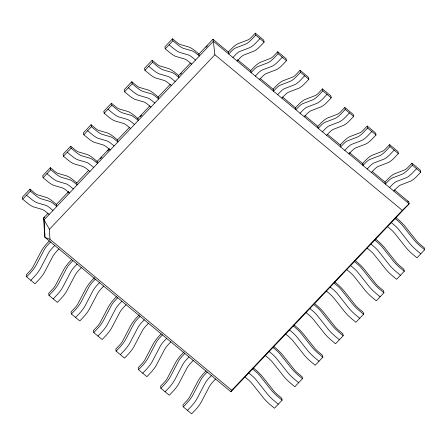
<?xml version="1.0" encoding="UTF-8"?>
<svg xmlns="http://www.w3.org/2000/svg" width="447" height="447" viewBox="0 0 447 447"><rect width="100%" height="100%" fill="white"/><g stroke="black" fill="none" stroke-linecap="round" stroke-linejoin="round"><path stroke-width="0.67" d="M394.315 189.835L408.759 201.826L409.145 203.821L230.97 391.801L44.963 237.368L44.577 235.373L44.935 234.044M230.97 391.801L231.742 390.265L402.283 210.341L409.145 203.821L213.348 41.258L212.962 39.263L198.591 54.422M29.988 189.165L30.368 191.154L34.564 194.641A12.142 2.637 43.5 0 0 41.152 198.82L49.617 201.301A8.091 1.76 43.5 0 1 54.009 204.089L56.808 206.413L56.423 204.419L52.886 201.491A13.784 2.995 43.5 0 0 46.594 197.496L37.475 194.797A6.448 1.402 43.5 0 1 34.525 192.931L29.988 189.165L22.35 197.222L22.736 199.211L26.932 202.698A12.142 2.637 43.5 0 0 33.514 206.877L41.984 209.358A8.091 1.76 43.5 0 1 46.376 212.146L49.17 214.471M50.349 167.681L50.734 169.67L54.931 173.157A12.142 2.637 43.5 0 0 61.513 177.336L69.983 179.817A8.091 1.76 43.5 0 1 74.37 182.605L77.169 184.929L76.783 182.935L73.247 180.012A13.784 2.995 43.5 0 0 66.955 176.012L57.836 173.313A6.448 1.402 43.5 0 1 54.892 171.447L50.349 167.681L42.711 175.738L43.096 177.727L47.293 181.214A12.142 2.637 43.5 0 0 53.88 185.393L62.345 187.874A8.091 1.76 43.5 0 1 66.737 190.662L69.531 192.987M70.71 146.197L71.095 148.186L75.292 151.673A12.142 2.637 43.5 0 0 81.879 155.858L90.344 158.333A8.091 1.76 43.5 0 1 94.736 161.121L97.53 163.446L97.15 161.451L93.613 158.529A13.784 2.995 43.5 0 0 87.316 154.528L78.197 151.829A6.448 1.402 43.5 0 1 75.252 149.963L70.71 146.197L63.077 154.254L63.457 156.243L67.653 159.73A12.142 2.637 43.5 0 0 74.241 163.909L82.706 166.39A8.091 1.76 43.5 0 1 87.098 169.178L89.897 171.503M91.076 124.713L91.456 126.702L95.652 130.189A12.142 2.637 43.5 0 0 102.24 134.374L110.705 136.849A8.091 1.76 43.5 0 1 115.097 139.637L117.896 141.962L117.511 139.967L113.974 137.045A13.784 2.995 43.5 0 0 107.682 133.044L98.564 130.345A6.448 1.402 43.5 0 1 95.613 128.479L91.076 124.713L83.438 132.77L83.824 134.759L88.02 138.246A12.142 2.637 43.5 0 0 94.602 142.425L103.073 144.906A8.091 1.76 43.5 0 1 107.459 147.694L110.258 150.019M111.437 103.229L111.823 105.218L116.013 108.705A12.142 2.637 43.5 0 0 122.601 112.89L131.072 115.365A8.091 1.76 43.5 0 1 135.458 118.153L138.257 120.478L137.872 118.483L134.335 115.561A13.784 2.995 43.5 0 0 128.043 111.56L118.924 108.867A6.448 1.402 43.5 0 1 115.98 106.995L111.437 103.229L103.799 111.286L104.185 113.275L108.381 116.762A12.142 2.637 43.5 0 0 114.968 120.941L123.433 123.422A8.091 1.76 43.5 0 1 127.825 126.21L130.619 128.535M131.798 81.745L132.183 83.74L136.38 87.221A12.142 2.637 43.5 0 0 142.967 91.406L151.432 93.881A8.091 1.76 43.5 0 1 155.824 96.669L158.618 98.994L158.238 96.999L154.701 94.077A13.784 2.995 43.5 0 0 148.404 90.076L139.285 87.383A6.448 1.402 43.5 0 1 136.341 85.511L131.798 81.745L124.165 89.802L124.545 91.791L128.742 95.278A12.142 2.637 43.5 0 0 135.329 99.463L143.794 101.938A8.091 1.76 43.5 0 1 148.186 104.727L150.985 107.051M152.164 60.261L152.544 62.256L156.741 65.737A12.142 2.637 43.5 0 0 163.328 69.922L171.793 72.397A8.091 1.76 43.5 0 1 176.185 75.185L178.984 77.51L178.599 75.521L175.062 72.593A13.784 2.995 43.5 0 0 168.77 68.592L159.652 65.899A6.448 1.402 43.5 0 1 156.701 64.027L152.164 60.261L144.526 68.318L144.912 70.308L149.108 73.794A12.142 2.637 43.5 0 0 155.69 77.979L164.161 80.454A8.091 1.76 43.5 0 1 168.547 83.243L171.346 85.567M172.525 38.777L172.911 40.772L177.101 44.253A12.142 2.637 43.5 0 0 183.689 48.438L192.16 50.913A8.091 1.76 43.5 0 1 196.546 53.701L199.345 56.026L198.96 54.037L195.423 51.109A13.784 2.995 43.5 0 0 189.131 47.108L180.012 44.415A6.448 1.402 43.5 0 1 177.068 42.543L172.525 38.777L164.887 46.834L165.273 48.824L169.469 52.31A12.142 2.637 43.5 0 0 176.057 56.495L184.522 58.97A8.091 1.76 43.5 0 1 188.913 61.759L191.707 64.083M22.736 199.211L30.368 191.154M43.096 177.727L50.734 169.67M63.457 156.243L71.095 148.186M83.824 134.759L91.456 126.702M104.185 113.275L111.823 105.218M124.545 91.791L132.183 83.74M144.912 70.308L152.544 62.256M165.273 48.824L172.911 40.772M48.008 213.297L43.694 217.845L44.577 235.373M56.16 204.698L68.62 191.551M76.767 182.952L88.752 170.313M96.898 161.713L109.364 148.566M117.511 139.967L129.624 127.194M137.765 118.6L149.739 105.967M157.88 97.379L170.335 84.237M178.476 75.649L190.45 63.016M67.843 193.093L68.799 192.081M100.452 158.691L101.888 157.171M107.643 151.097L109.085 149.583M140.257 116.695L141.693 115.175M180.538 74.196L181.499 73.179M205.955 47.376L207.391 45.862M49.93 239.313L49.427 229.3L214.873 54.741L213.348 41.258L44.08 219.84L44.963 237.368L49.93 239.313L231.742 390.265M49.299 240.939L46.952 243.431A13.784 3.9 -50.3 0 0 41.253 251.203L33.056 266.831A6.448 1.827 -50.3 0 1 30.385 270.474L26.25 274.844L26.636 276.833L35.028 283.8L38.844 279.772A12.142 3.436 -50.3 0 0 44.812 271.636L52.422 257.086A8.091 2.291 -50.3 0 1 56.4 251.661L58.948 248.979M50.556 242.011L48.008 244.699A8.091 2.291 -50.3 0 0 44.029 250.119L36.419 264.669A12.142 3.436 -50.3 0 1 30.452 272.804L26.636 276.833M255.332 33.151L251.197 37.503A6.448 1.827 -50.3 0 1 248.264 39.772L237.832 43.8A13.784 3.9 -50.3 0 0 231.568 48.65L228.344 52.036L228.73 54.031L231.272 51.344A8.091 2.291 -50.3 0 1 235.647 47.958L245.342 44.247A12.142 3.436 -50.3 0 0 251.901 39.168L255.718 35.14L255.332 33.151L263.724 40.118L264.11 42.107L260.288 46.136A12.142 3.436 -50.3 0 1 253.734 51.215L244.04 54.925A8.091 2.291 -50.3 0 0 239.665 58.311L237.122 60.999M54.752 245.492L52.204 248.18A8.091 2.291 -50.3 0 0 48.226 253.605L40.616 268.15A12.142 3.436 -50.3 0 1 34.648 276.291L30.832 280.314M232.926 57.512L235.468 54.825A8.091 2.291 -50.3 0 1 239.843 51.444L249.538 47.728A12.142 3.436 -50.3 0 0 256.092 42.655L259.914 38.626M71.676 259.517L69.33 262.009A13.784 3.9 -50.3 0 0 63.63 269.781L55.428 285.409A6.448 1.827 -50.3 0 1 52.763 289.053L48.628 293.422L49.014 295.411L57.406 302.379L61.222 298.35A12.142 3.436 -50.3 0 0 67.19 290.215L74.8 275.665A8.091 2.291 -50.3 0 1 78.778 270.245L81.326 267.557M72.934 260.59L70.386 263.277A8.091 2.291 -50.3 0 0 66.407 268.697L58.797 283.247A12.142 3.436 -50.3 0 1 52.83 291.383L49.014 295.411M277.71 51.729L273.575 56.082A6.448 1.827 -50.3 0 1 270.642 58.35L260.21 62.379A13.784 3.9 -50.3 0 0 253.946 67.229L250.722 70.615L251.108 72.61L253.65 69.922A8.091 2.291 -50.3 0 1 258.025 66.536L267.719 62.826A12.142 3.436 -50.3 0 0 274.274 57.747L278.095 53.718L277.71 51.729L286.102 58.697L286.482 60.686L282.666 64.714A12.142 3.436 -50.3 0 1 276.112 69.793L266.412 73.504A8.091 2.291 -50.3 0 0 262.043 76.89L259.495 79.577M77.13 264.071L74.582 266.758A8.091 2.291 -50.3 0 0 70.604 272.184L62.993 286.728A12.142 3.436 -50.3 0 1 57.026 294.869L53.21 298.892M255.304 76.091L257.846 73.403A8.091 2.291 -50.3 0 1 262.216 70.023L271.916 66.307A12.142 3.436 -50.3 0 0 278.47 61.233L282.292 57.205M94.49 277.637L91.708 280.587A13.784 3.9 -50.3 0 0 86.008 288.36L77.806 303.994A6.448 1.827 -50.3 0 1 75.141 307.631L71.006 312L71.391 313.99L79.784 320.957L83.6 316.929A12.142 3.436 -50.3 0 0 89.568 308.793L97.178 294.243A8.091 2.291 -50.3 0 1 101.156 288.823L103.698 286.136M95.312 279.168L92.764 281.856A8.091 2.291 -50.3 0 0 88.785 287.281L81.175 301.826A12.142 3.436 -50.3 0 1 75.208 309.961L71.391 313.99M300.088 70.308L295.953 74.66A6.448 1.827 -50.3 0 1 293.02 76.929L282.588 80.957A13.784 3.9 -50.3 0 0 276.324 85.807L273.1 89.193L273.486 91.188L276.028 88.5A8.091 2.291 -50.3 0 1 280.398 85.114L290.097 81.404A12.142 3.436 -50.3 0 0 296.652 76.325L300.473 72.297L300.088 70.308L308.48 77.275L308.86 79.264L305.044 83.293A12.142 3.436 -50.3 0 1 298.49 88.372L288.79 92.082A8.091 2.291 -50.3 0 0 284.421 95.468L281.873 98.156M99.508 282.649L96.96 285.337A8.091 2.291 -50.3 0 0 92.982 290.762L85.371 305.307A12.142 3.436 -50.3 0 1 79.404 313.448L75.588 317.476M277.676 94.669L280.224 91.987A8.091 2.291 -50.3 0 1 284.594 88.601L294.294 84.885A12.142 3.436 -50.3 0 0 300.848 79.812L304.664 75.783M116.432 296.674L114.086 299.166A13.784 3.9 -50.3 0 0 108.381 306.938L100.184 322.572A6.448 1.827 -50.3 0 1 97.519 326.209L93.384 330.579L93.769 332.568L102.156 339.536L105.978 335.507A12.142 3.436 -50.3 0 0 111.946 327.372L119.556 312.822A8.091 2.291 -50.3 0 1 123.534 307.402L126.076 304.714M117.684 297.747L115.142 300.434A8.091 2.291 -50.3 0 0 111.163 305.86L103.553 320.404A12.142 3.436 -50.3 0 1 97.586 328.539L93.769 332.568M322.466 88.886L318.331 93.239A6.448 1.827 -50.3 0 1 315.398 95.513L304.966 99.536A13.784 3.9 -50.3 0 0 298.697 104.386L295.478 107.772L295.858 109.766L298.406 107.079A8.091 2.291 -50.3 0 1 302.775 103.693L312.475 99.983A12.142 3.436 -50.3 0 0 319.029 94.904L322.846 90.875L322.466 88.886L330.858 95.854L331.238 97.843L327.422 101.871A12.142 3.436 -50.3 0 1 320.862 106.95L311.168 110.66A8.091 2.291 -50.3 0 0 306.798 114.046L304.251 116.734M121.88 301.233L119.338 303.915A8.091 2.291 -50.3 0 0 115.36 309.341L107.749 323.885A12.142 3.436 -50.3 0 1 101.782 332.026L97.966 336.055M300.054 113.247L302.602 110.565A8.091 2.291 -50.3 0 1 306.972 107.179L316.666 103.464A12.142 3.436 -50.3 0 0 323.226 98.39L327.042 94.362M139.246 314.794L136.464 317.744A13.784 3.9 -50.3 0 0 130.759 325.517L122.562 341.15A6.448 1.827 -50.3 0 1 119.891 344.788L115.762 349.157L116.142 351.146L124.534 358.114L128.356 354.085A12.142 3.436 -50.3 0 0 134.323 345.95L141.934 331.4A8.091 2.291 -50.3 0 1 145.912 325.98L148.454 323.293M140.062 316.325L137.52 319.013A8.091 2.291 -50.3 0 0 133.541 324.438L125.931 338.982A12.142 3.436 -50.3 0 1 119.964 347.118L116.142 351.146M344.844 107.464L340.703 111.817A6.448 1.827 -50.3 0 1 337.776 114.091L327.344 118.114A13.784 3.9 -50.3 0 0 321.075 122.964L317.856 126.35L318.236 128.345L320.784 125.657A8.091 2.291 -50.3 0 1 325.153 122.271L334.848 118.561A12.142 3.436 -50.3 0 0 341.407 113.482L345.224 109.454L344.844 107.464L353.231 114.432L353.616 116.421L349.8 120.45A12.142 3.436 -50.3 0 1 343.24 125.529L333.546 129.239A8.091 2.291 -50.3 0 0 329.176 132.625L326.628 135.312M144.258 319.812L141.716 322.494A8.091 2.291 -50.3 0 0 137.737 327.919L130.127 342.463A12.142 3.436 -50.3 0 1 124.16 350.604L120.338 354.633M322.432 131.826L324.98 129.144A8.091 2.291 -50.3 0 1 329.35 125.758L339.044 122.042A12.142 3.436 -50.3 0 0 345.604 116.969L349.42 112.94M161.188 333.831L158.841 336.323A13.784 3.9 -50.3 0 0 153.137 344.095L144.94 359.729A6.448 1.827 -50.3 0 1 142.269 363.366L138.14 367.736L138.52 369.725L146.912 376.692L150.728 372.664A12.142 3.436 -50.3 0 0 156.696 364.528L164.306 349.984A8.091 2.291 -50.3 0 1 168.284 344.559L170.832 341.871M162.44 334.904L159.897 337.591A8.091 2.291 -50.3 0 0 155.919 343.017L148.309 357.561A12.142 3.436 -50.3 0 1 142.342 365.696L138.52 369.725M367.216 126.043L363.081 130.395A6.448 1.827 -50.3 0 1 360.153 132.67L349.716 136.693A13.784 3.9 -50.3 0 0 343.452 141.543L340.228 144.929L340.614 146.923L343.162 144.236A8.091 2.291 -50.3 0 1 347.531 140.85L357.226 137.14A12.142 3.436 -50.3 0 0 363.785 132.061L367.602 128.032L367.216 126.043L375.609 133.01L375.994 135L372.178 139.028A12.142 3.436 -50.3 0 1 365.618 144.107L355.924 147.817A8.091 2.291 -50.3 0 0 351.549 151.203L349.006 153.891M166.636 338.39L164.094 341.072A8.091 2.291 -50.3 0 0 160.115 346.498L152.505 361.042A12.142 3.436 -50.3 0 1 146.538 369.183L142.716 373.211M344.81 150.404L347.353 147.722A8.091 2.291 -50.3 0 1 351.728 144.336L361.422 140.621A12.142 3.436 -50.3 0 0 367.982 135.547L371.798 131.519M183.996 351.951L181.214 354.901A13.784 3.9 -50.3 0 0 175.515 362.673L167.318 378.307A6.448 1.827 -50.3 0 1 164.647 381.945L160.518 386.314L160.898 388.303L169.29 395.271L173.106 391.242A12.142 3.436 -50.3 0 0 179.074 383.107L186.684 368.563A8.091 2.291 -50.3 0 1 190.662 363.137L193.21 360.45M184.818 353.482L182.27 356.17A8.091 2.291 -50.3 0 0 178.292 361.595L170.681 376.139A12.142 3.436 -50.3 0 1 164.714 384.275L160.898 388.303M389.594 144.621L385.459 148.974A6.448 1.827 -50.3 0 1 382.526 151.248L372.094 155.271A13.784 3.9 -50.3 0 0 365.83 160.121L362.606 163.507L362.992 165.502L365.534 162.814A8.091 2.291 -50.3 0 1 369.909 159.434L379.604 155.718A12.142 3.436 -50.3 0 0 386.163 150.639L389.98 146.616L389.594 144.621L397.986 151.589L398.372 153.578L394.55 157.607A12.142 3.436 -50.3 0 1 387.996 162.686L378.302 166.396A8.091 2.291 -50.3 0 0 373.927 169.782L371.384 172.469M189.014 356.969L186.466 359.651A8.091 2.291 -50.3 0 0 182.488 365.076L174.878 379.62A12.142 3.436 -50.3 0 1 168.91 387.761L165.094 391.79M367.188 168.983L369.73 166.301A8.091 2.291 -50.3 0 1 374.105 162.915L383.8 159.205A12.142 3.436 -50.3 0 0 390.354 154.126L394.176 150.097M205.938 370.988L203.592 373.48A13.784 3.9 -50.3 0 0 197.892 381.252L189.696 396.886A6.448 1.827 -50.3 0 1 187.025 400.523L182.89 404.893L183.276 406.882L191.668 413.849L195.484 409.821A12.142 3.436 -50.3 0 0 201.452 401.685L209.062 387.141A8.091 2.291 -50.3 0 1 213.04 381.716L215.588 379.028M207.196 372.06L204.648 374.748A8.091 2.291 -50.3 0 0 200.669 380.173L193.059 394.718A12.142 3.436 -50.3 0 1 187.092 402.853L183.276 406.882M411.972 163.2L407.837 167.552A6.448 1.827 -50.3 0 1 404.904 169.826L394.472 173.849A13.784 3.9 -50.3 0 0 388.208 178.699L384.984 182.085L385.37 184.08L387.912 181.393A8.091 2.291 -50.3 0 1 392.287 178.012L401.982 174.296A12.142 3.436 -50.3 0 0 408.536 169.223L412.357 165.194L411.972 163.2L420.364 170.167L420.75 172.156L416.928 176.185A12.142 3.436 -50.3 0 1 410.374 181.264L400.674 184.974A8.091 2.291 -50.3 0 0 396.305 188.36L393.762 191.048M211.392 375.547L208.844 378.229A8.091 2.291 -50.3 0 0 204.866 383.655L197.256 398.204A12.142 3.436 -50.3 0 1 191.288 406.34L187.472 410.368M389.566 187.561L392.108 184.879A8.091 2.291 -50.3 0 1 396.478 181.493L406.178 177.783A12.142 3.436 -50.3 0 0 412.732 172.704L416.554 168.675M253.181 367.78L255.762 369.932A13.784 2.995 43.5 0 1 262.618 376.855L273.972 391.153A6.448 1.402 43.5 0 0 277.185 394.394L281.727 398.176L282.113 400.166L274.475 408.223L270.279 404.736A12.142 2.637 43.5 0 1 263.104 397.495L252.549 384.185A8.091 1.76 43.5 0 0 247.767 379.352L244.967 377.033M273.542 346.296L276.129 348.448A13.784 2.995 43.5 0 1 282.985 355.371L294.338 369.675A6.448 1.402 43.5 0 0 297.546 372.91L302.088 376.692L302.474 378.682L294.836 386.739L290.645 383.252A12.142 2.637 43.5 0 1 283.465 376.011L272.916 362.701A8.091 1.76 43.5 0 0 268.127 357.868L265.334 355.549M293.908 324.813L296.49 326.964A13.784 2.995 43.5 0 1 303.345 333.887L314.699 348.191A6.448 1.402 43.5 0 0 317.906 351.426L322.455 355.209L322.835 357.198L315.202 365.255L311.006 361.774A12.142 2.637 43.5 0 1 303.826 354.527L293.277 341.217A8.091 1.76 43.5 0 0 288.494 336.384L285.694 334.065M314.269 303.329L316.85 305.48A13.784 2.995 43.5 0 1 323.706 312.403L335.06 326.707A6.448 1.402 43.5 0 0 338.273 329.942L342.815 333.725L343.201 335.714L335.563 343.771L331.367 340.29A12.142 2.637 43.5 0 1 324.192 333.043L313.638 319.734A8.091 1.76 43.5 0 0 308.855 314.9L306.055 312.582M334.63 281.845L337.217 283.996A13.784 2.995 43.5 0 1 344.073 290.919L355.426 305.223A6.448 1.402 43.5 0 0 358.634 308.458L363.176 312.241L363.562 314.23L355.924 322.287L351.728 318.806A12.142 2.637 43.5 0 1 344.553 311.559L334.004 298.25A8.091 1.76 43.5 0 0 329.216 293.422L326.422 291.098M354.996 260.361L357.578 262.518A13.784 2.995 43.5 0 1 364.434 269.435L375.787 283.739A6.448 1.402 43.5 0 0 378.995 286.974L383.543 290.757L383.923 292.746L376.29 300.803L372.094 297.322A12.142 2.637 43.5 0 1 364.914 290.075L354.365 276.766A8.091 1.76 43.5 0 0 349.582 271.938L346.783 269.614M375.357 238.877L377.938 241.034A13.784 2.995 43.5 0 1 384.794 247.951L396.148 262.255A6.448 1.402 43.5 0 0 399.361 265.49L403.904 269.273L404.289 271.262L396.651 279.319L392.455 275.838A12.142 2.637 43.5 0 1 385.28 268.591L374.726 255.282A8.091 1.76 43.5 0 0 369.943 250.454L367.143 248.13M395.718 217.393L398.305 219.55A13.784 2.995 43.5 0 1 405.161 226.467L416.515 240.771A6.448 1.402 43.5 0 0 419.722 244.012L424.264 247.789L424.65 249.778L417.012 257.835L412.816 254.354A12.142 2.637 43.5 0 1 405.641 247.107L395.092 233.798A8.091 1.76 43.5 0 0 390.304 228.97L387.51 226.646M44.711 217.018L43.694 217.845L44.08 219.84L49.427 229.3M407.614 201.15L408.759 201.826M255.718 35.14L264.11 42.107M278.095 53.718L286.482 60.686M300.473 72.297L308.86 79.264M322.846 90.875L331.238 97.843M345.224 109.454L353.616 116.421M367.602 128.032L375.994 135M389.98 146.616L398.372 153.578M412.357 165.194L420.75 172.156M212.962 39.263L228.467 52.137M237.558 59.686L250.929 70.788M260.02 78.337L273.385 89.434M282.476 96.982L295.847 108.079M304.865 115.572L317.817 126.322M327.444 134.318L340.284 144.973M349.381 152.528L363.288 164.071M372.385 171.626L385.219 182.287M214.873 54.741L402.283 210.341M395.142 218.589L397.942 220.913A8.091 1.76 43.5 0 1 402.725 225.741L413.279 239.05A12.142 2.637 43.5 0 0 420.454 246.297L424.65 249.778M195.529 60.054L192.73 57.73A8.091 1.76 43.5 0 0 188.338 54.942L179.873 52.467A12.142 2.637 43.5 0 1 173.285 48.282L169.089 44.801M391.326 222.617L394.125 224.942A8.091 1.76 43.5 0 1 398.908 229.769L409.458 243.079A12.142 2.637 43.5 0 0 416.638 250.326L420.834 253.807M374.782 240.073L377.581 242.397A8.091 1.76 43.5 0 1 382.364 247.225L392.913 260.534A12.142 2.637 43.5 0 0 400.093 267.781L404.289 271.262M175.163 81.538L172.369 79.214A8.091 1.76 43.5 0 0 167.977 76.426L159.512 73.951A12.142 2.637 43.5 0 1 152.924 69.766L148.728 66.279M370.965 244.101L373.759 246.426A8.091 1.76 43.5 0 1 378.548 251.253L389.097 264.563A12.142 2.637 43.5 0 0 396.271 271.81L400.467 275.291M354.421 261.556L357.214 263.881A8.091 1.76 43.5 0 1 362.003 268.708L372.552 282.018A12.142 2.637 43.5 0 0 379.726 289.265L383.923 292.746M154.802 103.022L152.002 100.698A8.091 1.76 43.5 0 0 147.616 97.91L139.146 95.434A12.142 2.637 43.5 0 1 132.563 91.249L128.367 87.763M350.599 265.585L353.398 267.909A8.091 1.76 43.5 0 1 358.181 272.737L368.736 286.046A12.142 2.637 43.5 0 0 375.91 293.293L380.106 296.774M334.054 283.04L336.854 285.365A8.091 1.76 43.5 0 1 341.637 290.192L352.191 303.502A12.142 2.637 43.5 0 0 359.366 310.749L363.562 314.23M134.441 124.506L131.641 122.182A8.091 1.76 43.5 0 0 127.25 119.394L118.785 116.918A12.142 2.637 43.5 0 1 112.197 112.733L108.001 109.247M330.238 287.069L333.037 289.393A8.091 1.76 43.5 0 1 337.82 294.221L348.369 307.53A12.142 2.637 43.5 0 0 355.549 314.777L359.746 318.258M313.693 304.524L316.493 306.849A8.091 1.76 43.5 0 1 321.276 311.676L331.825 324.986A12.142 2.637 43.5 0 0 339.005 332.233L343.201 335.714M114.074 145.99L111.281 143.666A8.091 1.76 43.5 0 0 106.889 140.878L98.424 138.402A12.142 2.637 43.5 0 1 91.836 134.217L87.64 130.731M309.877 308.553L312.671 310.877A8.091 1.76 43.5 0 1 317.459 315.705L328.009 329.014A12.142 2.637 43.5 0 0 335.183 336.261L339.379 339.742M293.333 326.008L296.126 328.333A8.091 1.76 43.5 0 1 300.915 333.16L311.464 346.47A12.142 2.637 43.5 0 0 318.638 353.717L322.835 357.198M93.714 167.474L90.914 165.15A8.091 1.76 43.5 0 0 86.528 162.362L78.057 159.881A12.142 2.637 43.5 0 1 71.475 155.701L67.279 152.215M289.511 330.037L292.31 332.356A8.091 1.76 43.5 0 1 297.093 337.189L307.648 350.498A12.142 2.637 43.5 0 0 314.822 357.745L319.018 361.226M272.966 347.492L275.765 349.817A8.091 1.76 43.5 0 1 280.548 354.644L291.103 367.954A12.142 2.637 43.5 0 0 298.278 375.201L302.474 378.682M73.353 188.958L70.553 186.634A8.091 1.76 43.5 0 0 66.162 183.846L57.697 181.365A12.142 2.637 43.5 0 1 51.109 177.185L46.913 173.699M269.15 351.521L271.949 353.84A8.091 1.76 43.5 0 1 276.732 358.673L287.281 371.982A12.142 2.637 43.5 0 0 294.461 379.229L298.657 382.71M252.605 368.976L255.405 371.295A8.091 1.76 43.5 0 1 260.188 376.128L270.737 389.438A12.142 2.637 43.5 0 0 277.917 396.685L282.113 400.166M52.986 210.442L50.193 208.118A8.091 1.76 43.5 0 0 45.801 205.329L37.336 202.849A12.142 2.637 43.5 0 1 30.748 198.669L26.552 195.183M248.789 373.005L251.583 375.324A8.091 1.76 43.5 0 1 256.371 380.157L266.92 393.466A12.142 2.637 43.5 0 0 274.095 400.708L278.291 404.194"/></g></svg>
